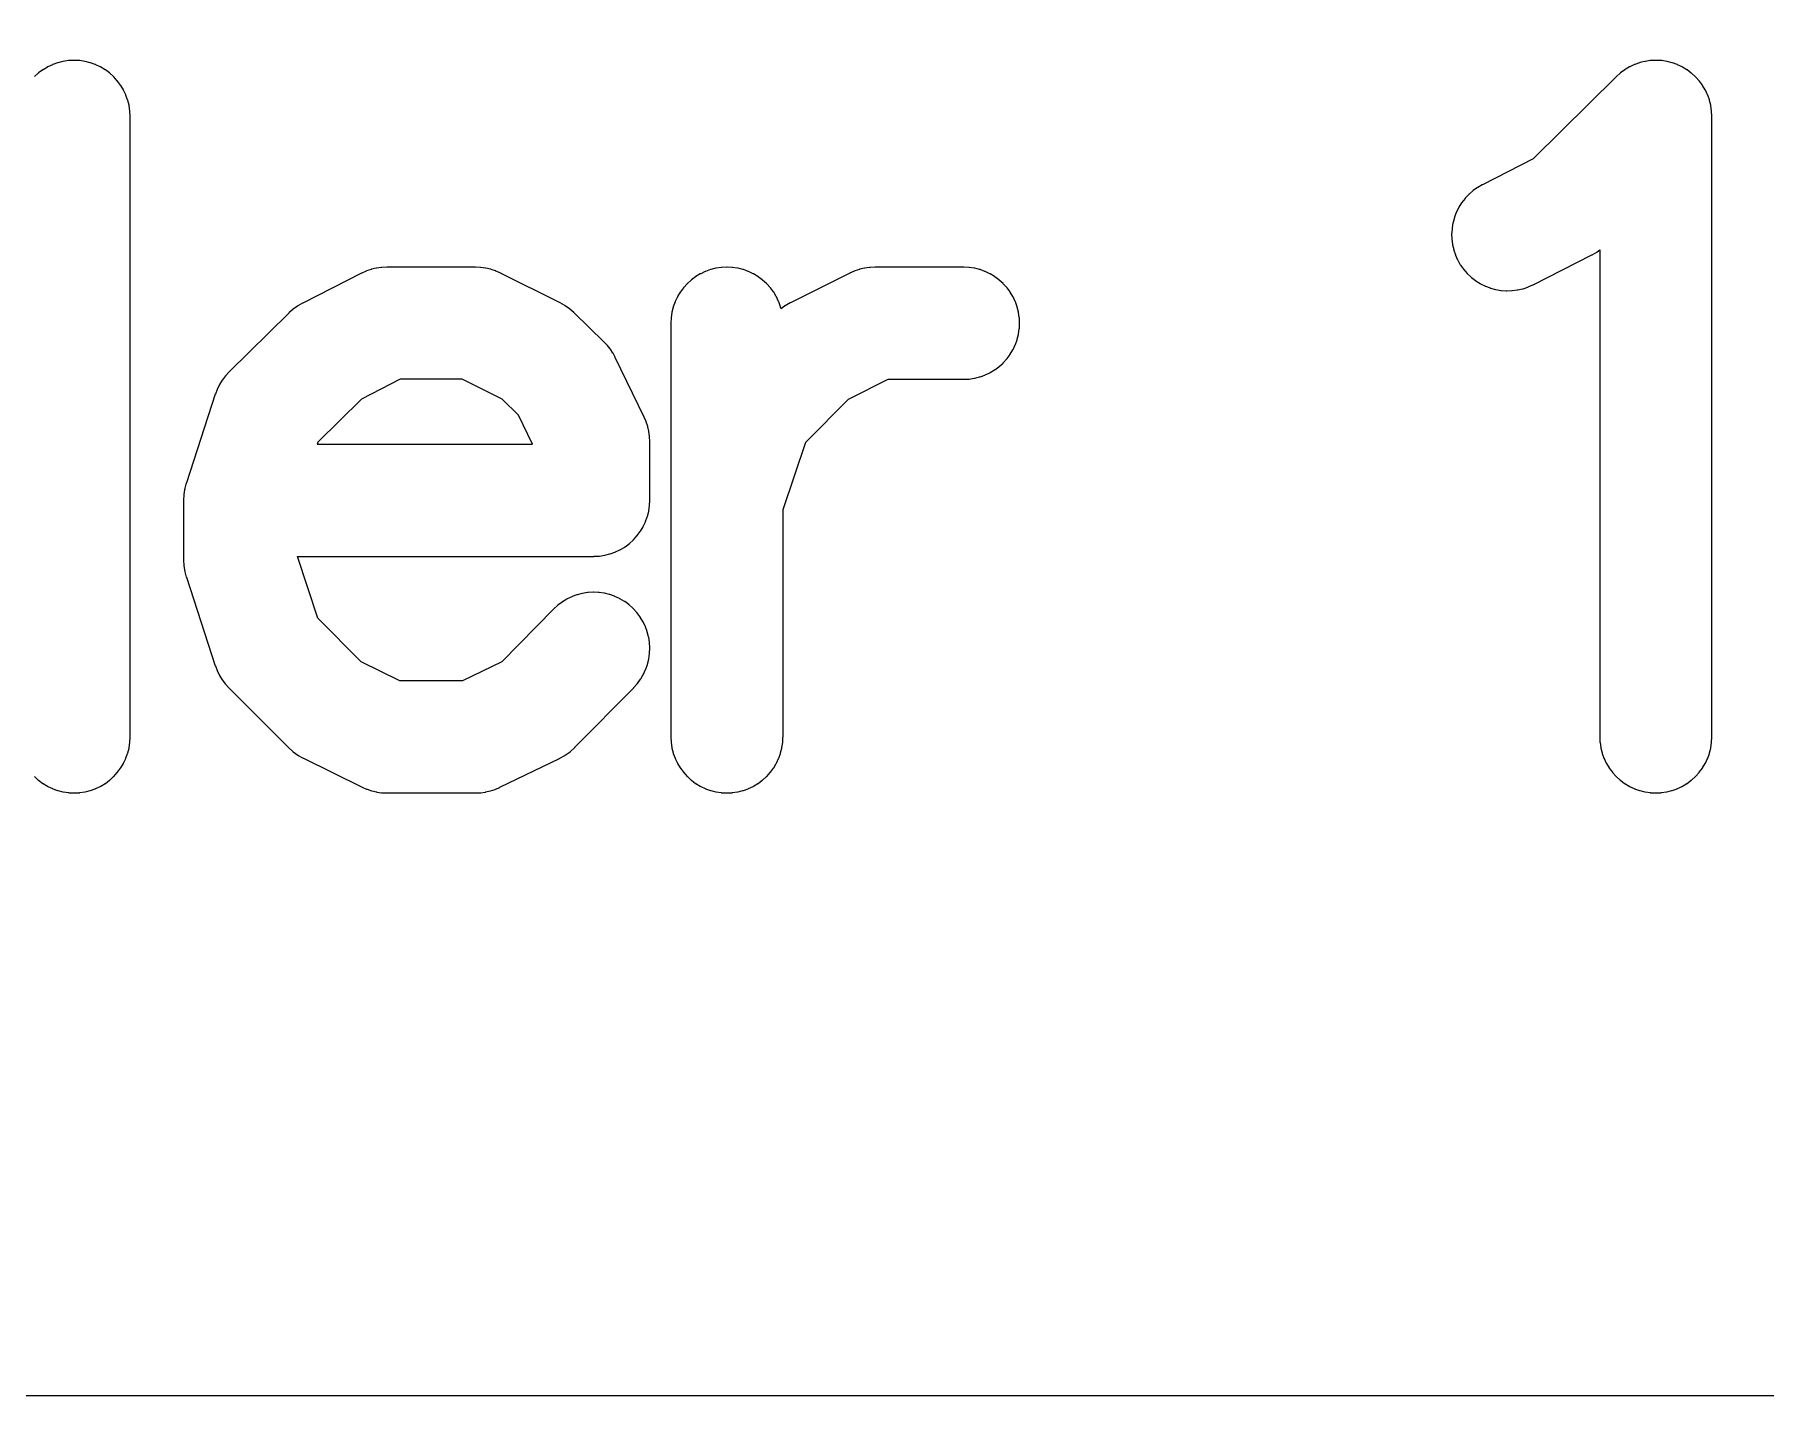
# Model space of a CAD drawing. Header units: inches. Extents: x -0.5 to 10, y -2.4 to 3.9.
# Drawn here: x 2.4538 to 2.6513, y -2.1846 to -2.0293 of the extents above; entities that cross this region are included whole.
import ezdxf

# ---------------------------------------------------------------- set-up
doc = ezdxf.new("R2010")
doc.units = ezdxf.units.IN

msp = doc.modelspace()

# ---------------------------------------------------------------- linework, layer by layer
for points in [[(1.48465, -2.18455), (3.02405, -2.18455), (3.02405, -1.95525), (1.48465, -1.95525)], [(2.624809, -2.043447), (2.619004, -2.046393), (2.618994, -2.046398), (2.618982, -2.046404), (2.618479, -2.046691), (2.618456, -2.046706), (2.618438, -2.046718), (2.617966, -2.047053), (2.617948, -2.047066), (2.617927, -2.047083), (2.61749, -2.047463), (2.617472, -2.047479), (2.617455, -2.047497), (2.617057, -2.047917), (2.617042, -2.047934), (2.617025, -2.047955), (2.61667, -2.048412), (2.616654, -2.048434), (2.616642, -2.048452), (2.616334, -2.048943), (2.616322, -2.048963), (2.61631, -2.048985), (2.616051, -2.049503), (2.61604, -2.049526), (2.616031, -2.049548), (2.615825, -2.050089), (2.615816, -2.050114), (2.615809, -2.050136), (2.615657, -2.050694), (2.615652, -2.050714), (2.615646, -2.050742), (2.615549, -2.051313), (2.615546, -2.051336), (2.615543, -2.051362), (2.615503, -2.051939), (2.615501, -2.051964), (2.615502, -2.051988), (2.615518, -2.052567), (2.615519, -2.052589), (2.615521, -2.052616), (2.615594, -2.053191), (2.615599, -2.053219), (2.615603, -2.053239), (2.615731, -2.053803), (2.615738, -2.053829), (2.615745, -2.053851), (2.615928, -2.0544), (2.615937, -2.054425), (2.615946, -2.054445), (2.616182, -2.054974), (2.616192, -2.054996), (2.616204, -2.055018), (2.616491, -2.055521), (2.616506, -2.055544), (2.616518, -2.055562), (2.616853, -2.056034), (2.616866, -2.056052), (2.616883, -2.056073), (2.617263, -2.05651), (2.617279, -2.056528), (2.617297, -2.056545), (2.617717, -2.056943), (2.617734, -2.056958), (2.617755, -2.056975), (2.618212, -2.05733), (2.618234, -2.057346), (2.618252, -2.057358), (2.618743, -2.057666), (2.618763, -2.057678), (2.618785, -2.05769), (2.619303, -2.057949), (2.619326, -2.05796), (2.619348, -2.057969), (2.619889, -2.058175), (2.619914, -2.058184), (2.619936, -2.058191), (2.620494, -2.058343), (2.620514, -2.058348), (2.620542, -2.058354), (2.621113, -2.058451), (2.621136, -2.058454), (2.621162, -2.058457), (2.621739, -2.058497), (2.621764, -2.058499), (2.621788, -2.058498), (2.622367, -2.058482), (2.622389, -2.058481), (2.622416, -2.058479), (2.622991, -2.058406), (2.623019, -2.058401), (2.623039, -2.058397), (2.623603, -2.058269), (2.623629, -2.058262), (2.623651, -2.058255), (2.6242, -2.058072), (2.624225, -2.058063), (2.624245, -2.058054), (2.624774, -2.057818), (2.624785, -2.057813), (2.624796, -2.057807), (2.631496, -2.054407), (2.631501, -2.054405), (2.631519, -2.054395), (2.632049, -2.05409), (2.63207, -2.054077), (2.63207, -2.054077), (2.632092, -2.054062), (2.6324, -2.05384), (2.6324, -2.1094), (2.6324, -2.10941), (2.632401, -2.109425), (2.632429, -2.110003), (2.632431, -2.110029), (2.632434, -2.110052), (2.632519, -2.110624), (2.632524, -2.110653), (2.632528, -2.110673), (2.632669, -2.111234), (2.632675, -2.111257), (2.632683, -2.111281), (2.632878, -2.111826), (2.632888, -2.11185), (2.632897, -2.111872), (2.633145, -2.112395), (2.633155, -2.112415), (2.633168, -2.112438), (2.633465, -2.112935), (2.633481, -2.112959), (2.633493, -2.112976), (2.633838, -2.113441), (2.633854, -2.113462), (2.633869, -2.113479), (2.634258, -2.113908), (2.634275, -2.113925), (2.634292, -2.113942), (2.634721, -2.114331), (2.634738, -2.114346), (2.634759, -2.114362), (2.635224, -2.114707), (2.635241, -2.114719), (2.635265, -2.114735), (2.635762, -2.115032), (2.635785, -2.115045), (2.635805, -2.115055), (2.636328, -2.115303), (2.63635, -2.115312), (2.636374, -2.115322), (2.636919, -2.115517), (2.636943, -2.115525), (2.636966, -2.115531), (2.637527, -2.115672), (2.637547, -2.115676), (2.637576, -2.115681), (2.638148, -2.115766), (2.638171, -2.115769), (2.638197, -2.115771), (2.638775, -2.115799), (2.6388, -2.1158), (2.638825, -2.115799), (2.639403, -2.115771), (2.639429, -2.115769), (2.639452, -2.115766), (2.640024, -2.115681), (2.640053, -2.115676), (2.640073, -2.115672), (2.640634, -2.115531), (2.640657, -2.115525), (2.640681, -2.115517), (2.641226, -2.115322), (2.64125, -2.115312), (2.641272, -2.115303), (2.641795, -2.115055), (2.641815, -2.115045), (2.641838, -2.115032), (2.642335, -2.114735), (2.642359, -2.114719), (2.642376, -2.114707), (2.642841, -2.114362), (2.642862, -2.114346), (2.642879, -2.114331), (2.643308, -2.113942), (2.643325, -2.113925), (2.643342, -2.113908), (2.643731, -2.113479), (2.643746, -2.113462), (2.643762, -2.113441), (2.644107, -2.112976), (2.644119, -2.112959), (2.644135, -2.112935), (2.644432, -2.112438), (2.644445, -2.112415), (2.644455, -2.112395), (2.644703, -2.111872), (2.644712, -2.11185), (2.644722, -2.111826), (2.644917, -2.111281), (2.644925, -2.111257), (2.644931, -2.111234), (2.645072, -2.110673), (2.645076, -2.110653), (2.645081, -2.110624), (2.645166, -2.110052), (2.645169, -2.110029), (2.645171, -2.110003), (2.645199, -2.109425), (2.6452, -2.10941), (2.6452, -2.1094), (2.6452, -2.0386), (2.6452, -2.03859), (2.645199, -2.038576), (2.645171, -2.037998), (2.645169, -2.037972), (2.645166, -2.03795), (2.645082, -2.037378), (2.645078, -2.037354), (2.645072, -2.03733), (2.644932, -2.03677), (2.644926, -2.036747), (2.644918, -2.036723), (2.644724, -2.036179), (2.644714, -2.036154), (2.644705, -2.036133), (2.644458, -2.035611), (2.644448, -2.03559), (2.644435, -2.035568), (2.644139, -2.035072), (2.644127, -2.035053), (2.644112, -2.035031), (2.643768, -2.034566), (2.643752, -2.034545), (2.643737, -2.034528), (2.64335, -2.0341), (2.64333, -2.034079), (2.643315, -2.034065), (2.642888, -2.033676), (2.642867, -2.033659), (2.64285, -2.033645), (2.642387, -2.0333), (2.642369, -2.033287), (2.642346, -2.033273), (2.641851, -2.032975), (2.641829, -2.032962), (2.641808, -2.032951), (2.641286, -2.032703), (2.641261, -2.032692), (2.641241, -2.032684), (2.640697, -2.032488), (2.640677, -2.032481), (2.640651, -2.032474), (2.64009, -2.032332), (2.64007, -2.032327), (2.640042, -2.032322), (2.639471, -2.032236), (2.639448, -2.032233), (2.639422, -2.032231), (2.638845, -2.032201), (2.638819, -2.0322), (2.638797, -2.032201), (2.638219, -2.032227), (2.638196, -2.032229), (2.638171, -2.032232), (2.637599, -2.032314), (2.637573, -2.032319), (2.637551, -2.032324), (2.63699, -2.032462), (2.636962, -2.03247), (2.636943, -2.032476), (2.636398, -2.032668), (2.636376, -2.032677), (2.636353, -2.032687), (2.635829, -2.032932), (2.635812, -2.032941), (2.635786, -2.032955), (2.635289, -2.03325), (2.635269, -2.033262), (2.635248, -2.033277), (2.634783, -2.033619), (2.634763, -2.033634), (2.634745, -2.03365), (2.634315, -2.034035), (2.634311, -2.034039), (2.634297, -2.034052)], [(2.4708, -2.08239), (2.4708, -2.08239), (2.4708, -2.0824), (2.4708, -2.0892), (2.4708, -2.089209), (2.470801, -2.089226), (2.470833, -2.089846), (2.470835, -2.089872), (2.470835, -2.089872), (2.470839, -2.089899), (2.470936, -2.090512), (2.470941, -2.090537), (2.470941, -2.090537), (2.470947, -2.090563), (2.471109, -2.091162), (2.471113, -2.091176), (2.471116, -2.091188), (2.474416, -2.101288), (2.474422, -2.101303), (2.474424, -2.10131), (2.474621, -2.101828), (2.474629, -2.101848), (2.47464, -2.101871), (2.474884, -2.102368), (2.474894, -2.102388), (2.474906, -2.102409), (2.475196, -2.102881), (2.475211, -2.102903), (2.475223, -2.10292), (2.475556, -2.103363), (2.475569, -2.10338), (2.475585, -2.103399), (2.475958, -2.103808), (2.475964, -2.103815), (2.475975, -2.103825), (2.482775, -2.110625), (2.482784, -2.110634), (2.482794, -2.110644), (2.483274, -2.111074), (2.483295, -2.111092), (2.483295, -2.111092), (2.483317, -2.111108), (2.48384, -2.111484), (2.483862, -2.111498), (2.483862, -2.111498), (2.483886, -2.111513), (2.484448, -2.111829), (2.484455, -2.111832), (2.484472, -2.111841), (2.491172, -2.115141), (2.491183, -2.115146), (2.491193, -2.115151), (2.491688, -2.115367), (2.491709, -2.115376), (2.49173, -2.115384), (2.492243, -2.115554), (2.492264, -2.11556), (2.492287, -2.115566), (2.492813, -2.115688), (2.492838, -2.115694), (2.492858, -2.115697), (2.493392, -2.115771), (2.493417, -2.115773), (2.493438, -2.115775), (2.493977, -2.115799), (2.493989, -2.1158), (2.494, -2.1158), (2.5041, -2.1158), (2.504111, -2.1158), (2.504123, -2.115799), (2.504655, -2.115775), (2.504677, -2.115774), (2.5047, -2.115771), (2.505228, -2.115699), (2.505249, -2.115696), (2.505272, -2.115691), (2.505792, -2.115572), (2.505813, -2.115567), (2.505835, -2.11556), (2.506342, -2.115394), (2.506363, -2.115387), (2.506384, -2.115378), (2.506874, -2.115167), (2.506882, -2.115164), (2.506894, -2.115158), (2.513694, -2.111858), (2.513714, -2.111848), (2.513719, -2.111845), (2.514305, -2.111518), (2.514329, -2.111504), (2.514329, -2.111504), (2.514353, -2.111488), (2.514897, -2.111097), (2.51492, -2.11108), (2.51492, -2.11108), (2.514942, -2.111061), (2.515438, -2.110612), (2.515447, -2.110603), (2.515459, -2.110592), (2.522159, -2.103792), (2.522171, -2.103779), (2.522176, -2.103774), (2.522561, -2.103342), (2.522576, -2.103325), (2.522592, -2.103304), (2.522934, -2.102836), (2.522947, -2.102816), (2.522961, -2.102795), (2.523255, -2.102296), (2.523268, -2.102272), (2.523277, -2.102253), (2.523521, -2.101728), (2.523531, -2.101706), (2.523539, -2.101682), (2.52373, -2.101136), (2.523738, -2.101114), (2.523744, -2.101089), (2.523881, -2.100526), (2.523887, -2.100499), (2.52389, -2.100478), (2.523971, -2.099904), (2.523974, -2.099881), (2.523975, -2.099856), (2.523999, -2.099277), (2.524, -2.099256), (2.523999, -2.099228), (2.523966, -2.09865), (2.523964, -2.098622), (2.523961, -2.098601), (2.523872, -2.098029), (2.523867, -2.098004), (2.523862, -2.097981), (2.523717, -2.09742), (2.523709, -2.097394), (2.523703, -2.097374), (2.523504, -2.09683), (2.523495, -2.096807), (2.523484, -2.096785), (2.523233, -2.096263), (2.523221, -2.096241), (2.52321, -2.09622), (2.522908, -2.095726), (2.522895, -2.095705), (2.522881, -2.095685), (2.522532, -2.095223), (2.522518, -2.095204), (2.522501, -2.095185), (2.522109, -2.094759), (2.522089, -2.094739), (2.522074, -2.094724), (2.521642, -2.094339), (2.521625, -2.094324), (2.521604, -2.094308), (2.521136, -2.093966), (2.521116, -2.093953), (2.521095, -2.093939), (2.520596, -2.093645), (2.520572, -2.093632), (2.520553, -2.093623), (2.520028, -2.093379), (2.520006, -2.093369), (2.519982, -2.093361), (2.519436, -2.09317), (2.519414, -2.093162), (2.519389, -2.093156), (2.518826, -2.093019), (2.518799, -2.093013), (2.518778, -2.09301), (2.518204, -2.092929), (2.518181, -2.092926), (2.518156, -2.092925), (2.517577, -2.092901), (2.517556, -2.0929), (2.517528, -2.092901), (2.51695, -2.092934), (2.516922, -2.092936), (2.516901, -2.092939), (2.516329, -2.093028), (2.516304, -2.093033), (2.516281, -2.093038), (2.51572, -2.093183), (2.515694, -2.093191), (2.515674, -2.093197), (2.51513, -2.093396), (2.515107, -2.093405), (2.515085, -2.093416), (2.514563, -2.093667), (2.514541, -2.093679), (2.51452, -2.09369), (2.514026, -2.093992), (2.514005, -2.094005), (2.513985, -2.094019), (2.513523, -2.094368), (2.513504, -2.094382), (2.513485, -2.094399), (2.513059, -2.094791), (2.513049, -2.0948), (2.513041, -2.094808), (2.507114, -2.100823), (2.502629, -2.103), (2.495491, -2.103), (2.491077, -2.100826), (2.486108, -2.095857), (2.483802, -2.0888), (2.5176, -2.0888), (2.51761, -2.0888), (2.517625, -2.088799), (2.518203, -2.088771), (2.518229, -2.088769), (2.518252, -2.088766), (2.518824, -2.088681), (2.518853, -2.088676), (2.518873, -2.088672), (2.519434, -2.088531), (2.519457, -2.088525), (2.519481, -2.088517), (2.520026, -2.088322), (2.52005, -2.088312), (2.520072, -2.088303), (2.520595, -2.088055), (2.520615, -2.088045), (2.520638, -2.088032), (2.521135, -2.087735), (2.521159, -2.087719), (2.521176, -2.087707), (2.521641, -2.087362), (2.521662, -2.087346), (2.521679, -2.087331), (2.522108, -2.086942), (2.522125, -2.086925), (2.522142, -2.086908), (2.522531, -2.086479), (2.522546, -2.086462), (2.522562, -2.086441), (2.522907, -2.085976), (2.522919, -2.085959), (2.522935, -2.085935), (2.523232, -2.085438), (2.523245, -2.085415), (2.523255, -2.085395), (2.523503, -2.084872), (2.523512, -2.08485), (2.523522, -2.084826), (2.523717, -2.084281), (2.523725, -2.084257), (2.523731, -2.084234), (2.523872, -2.083673), (2.523876, -2.083653), (2.523881, -2.083624), (2.523966, -2.083052), (2.523969, -2.083029), (2.523971, -2.083003), (2.523999, -2.082425), (2.524, -2.08241), (2.524, -2.0824), (2.524, -2.0757), (2.524, -2.075689), (2.523999, -2.075677), (2.523975, -2.075145), (2.523974, -2.075123), (2.523971, -2.0751), (2.523899, -2.074572), (2.523896, -2.074551), (2.523891, -2.074528), (2.523772, -2.074008), (2.523767, -2.073987), (2.52376, -2.073965), (2.523594, -2.073458), (2.523587, -2.073437), (2.523578, -2.073416), (2.523367, -2.072926), (2.523364, -2.072918), (2.523358, -2.072906), (2.520058, -2.066106), (2.52005, -2.066091), (2.520048, -2.066086), (2.519804, -2.065634), (2.519791, -2.065612), (2.519781, -2.065597), (2.519499, -2.065168), (2.519485, -2.065148), (2.519473, -2.065132), (2.519154, -2.06473), (2.51914, -2.064713), (2.519126, -2.064697), (2.518773, -2.064323), (2.518763, -2.064313), (2.518757, -2.064307), (2.515357, -2.061007), (2.515343, -2.060994), (2.515339, -2.06099), (2.514885, -2.060593), (2.514868, -2.060578), (2.514868, -2.060578), (2.514845, -2.060561), (2.514353, -2.060212), (2.514333, -2.060199), (2.514333, -2.060199), (2.51431, -2.060185), (2.513785, -2.059888), (2.513774, -2.059882), (2.513762, -2.059876), (2.506962, -2.056476), (2.506954, -2.056471), (2.506941, -2.056466), (2.506441, -2.056244), (2.506418, -2.056234), (2.506398, -2.056227), (2.50588, -2.056053), (2.50586, -2.056047), (2.505835, -2.05604), (2.505303, -2.055915), (2.50528, -2.05591), (2.505257, -2.055906), (2.504716, -2.05583), (2.504695, -2.055828), (2.504669, -2.055826), (2.504123, -2.055801), (2.504111, -2.0558), (2.5041, -2.0558), (2.494, -2.0558), (2.493989, -2.0558), (2.493977, -2.055801), (2.493423, -2.055827), (2.493399, -2.055828), (2.493376, -2.055831), (2.492828, -2.055909), (2.492807, -2.055912), (2.492782, -2.055918), (2.492243, -2.056046), (2.492221, -2.056052), (2.492198, -2.056059), (2.491674, -2.056238), (2.49165, -2.056247), (2.49163, -2.056255), (2.491125, -2.056483), (2.491106, -2.056491), (2.491104, -2.056493), (2.484404, -2.059893), (2.484395, -2.059898), (2.484381, -2.059905), (2.483855, -2.060207), (2.483835, -2.060219), (2.483835, -2.060219), (2.483812, -2.060235), (2.48332, -2.060589), (2.4833, -2.060604), (2.4833, -2.060604), (2.48328, -2.060621), (2.482827, -2.061024), (2.48282, -2.06103), (2.482808, -2.061041), (2.476008, -2.067741), (2.476, -2.067749), (2.475992, -2.067758), (2.47561, -2.068172), (2.475594, -2.06819), (2.475579, -2.068208), (2.475239, -2.068656), (2.475224, -2.068677), (2.475212, -2.068696), (2.474916, -2.069174), (2.474906, -2.069191), (2.474893, -2.069216), (2.474644, -2.06972), (2.474633, -2.069743), (2.474624, -2.069764), (2.474424, -2.07029), (2.474421, -2.0703), (2.474416, -2.070312), (2.471116, -2.080412), (2.471113, -2.080424), (2.471109, -2.080438), (2.471099, -2.080476), (2.471083, -2.080519), (2.471075, -2.080543), (2.471069, -2.080566), (2.470998, -2.08085), (2.470947, -2.081037), (2.470941, -2.081063), (2.470941, -2.081063), (2.470936, -2.081088), (2.470934, -2.081106), (2.470928, -2.081127), (2.470924, -2.081147), (2.470919, -2.081176), (2.470867, -2.081527), (2.470839, -2.081701), (2.470835, -2.081728), (2.470835, -2.081728), (2.470834, -2.081749), (2.470831, -2.081771), (2.470829, -2.081797), (2.470801, -2.082375)], [(2.538977, -2.060549), (2.538931, -2.060366), (2.538925, -2.060343), (2.538917, -2.060319), (2.538722, -2.059774), (2.538712, -2.05975), (2.538703, -2.059728), (2.538455, -2.059205), (2.538445, -2.059185), (2.538432, -2.059162), (2.538135, -2.058665), (2.538119, -2.058641), (2.538107, -2.058624), (2.537762, -2.058159), (2.537746, -2.058138), (2.537731, -2.058121), (2.537342, -2.057692), (2.537325, -2.057675), (2.537308, -2.057658), (2.536879, -2.057269), (2.536862, -2.057254), (2.536841, -2.057238), (2.536376, -2.056893), (2.536359, -2.056881), (2.536335, -2.056865), (2.535838, -2.056568), (2.535815, -2.056555), (2.535795, -2.056545), (2.535272, -2.056297), (2.53525, -2.056288), (2.535226, -2.056278), (2.534681, -2.056083), (2.534657, -2.056075), (2.534634, -2.056069), (2.534073, -2.055928), (2.534053, -2.055924), (2.534024, -2.055919), (2.533452, -2.055834), (2.533429, -2.055831), (2.533403, -2.055829), (2.532825, -2.055801), (2.5328, -2.0558), (2.532775, -2.055801), (2.532197, -2.055829), (2.532171, -2.055831), (2.532148, -2.055834), (2.531576, -2.055919), (2.531547, -2.055924), (2.531527, -2.055928), (2.530966, -2.056069), (2.530943, -2.056075), (2.530919, -2.056083), (2.530374, -2.056278), (2.53035, -2.056288), (2.530328, -2.056297), (2.529805, -2.056545), (2.529785, -2.056555), (2.529762, -2.056568), (2.529265, -2.056865), (2.529241, -2.056881), (2.529224, -2.056893), (2.528759, -2.057238), (2.528738, -2.057254), (2.528721, -2.057269), (2.528292, -2.057658), (2.528275, -2.057675), (2.528258, -2.057692), (2.527869, -2.058121), (2.527854, -2.058138), (2.527838, -2.058159), (2.527493, -2.058624), (2.527481, -2.058641), (2.527465, -2.058665), (2.527168, -2.059162), (2.527155, -2.059185), (2.527145, -2.059205), (2.526897, -2.059728), (2.526888, -2.05975), (2.526878, -2.059774), (2.526683, -2.060319), (2.526675, -2.060343), (2.526669, -2.060366), (2.526528, -2.060927), (2.526524, -2.060947), (2.526519, -2.060976), (2.526434, -2.061548), (2.526431, -2.061571), (2.526429, -2.061597), (2.526401, -2.062175), (2.5264, -2.06219), (2.5264, -2.0622), (2.5264, -2.1094), (2.5264, -2.10941), (2.526401, -2.109425), (2.526429, -2.110003), (2.526431, -2.110029), (2.526434, -2.110052), (2.526519, -2.110624), (2.526524, -2.110653), (2.526528, -2.110673), (2.526669, -2.111234), (2.526675, -2.111257), (2.526683, -2.111281), (2.526878, -2.111826), (2.526888, -2.11185), (2.526897, -2.111872), (2.527145, -2.112395), (2.527155, -2.112415), (2.527168, -2.112438), (2.527465, -2.112935), (2.527481, -2.112959), (2.527493, -2.112976), (2.527838, -2.113441), (2.527854, -2.113462), (2.527869, -2.113479), (2.528258, -2.113908), (2.528275, -2.113925), (2.528292, -2.113942), (2.528721, -2.114331), (2.528738, -2.114346), (2.528759, -2.114362), (2.529224, -2.114707), (2.529241, -2.114719), (2.529265, -2.114735), (2.529762, -2.115032), (2.529785, -2.115045), (2.529805, -2.115055), (2.530328, -2.115303), (2.53035, -2.115312), (2.530374, -2.115322), (2.530919, -2.115517), (2.530943, -2.115525), (2.530966, -2.115531), (2.531527, -2.115672), (2.531547, -2.115676), (2.531576, -2.115681), (2.532148, -2.115766), (2.532171, -2.115769), (2.532197, -2.115771), (2.532775, -2.115799), (2.5328, -2.1158), (2.532825, -2.115799), (2.533403, -2.115771), (2.533429, -2.115769), (2.533452, -2.115766), (2.534024, -2.115681), (2.534053, -2.115676), (2.534073, -2.115672), (2.534634, -2.115531), (2.534657, -2.115525), (2.534681, -2.115517), (2.535226, -2.115322), (2.53525, -2.115312), (2.535272, -2.115303), (2.535795, -2.115055), (2.535815, -2.115045), (2.535838, -2.115032), (2.536335, -2.114735), (2.536359, -2.114719), (2.536376, -2.114707), (2.536841, -2.114362), (2.536862, -2.114346), (2.536879, -2.114331), (2.537308, -2.113942), (2.537325, -2.113925), (2.537342, -2.113908), (2.537731, -2.113479), (2.537746, -2.113462), (2.537762, -2.113441), (2.538107, -2.112976), (2.538119, -2.112959), (2.538135, -2.112935), (2.538432, -2.112438), (2.538445, -2.112415), (2.538455, -2.112395), (2.538703, -2.111872), (2.538712, -2.11185), (2.538722, -2.111826), (2.538917, -2.111281), (2.538925, -2.111257), (2.538931, -2.111234), (2.539072, -2.110673), (2.539076, -2.110653), (2.539081, -2.110624), (2.539166, -2.110052), (2.539169, -2.110029), (2.539171, -2.110003), (2.539199, -2.109425), (2.5392, -2.10941), (2.5392, -2.1094), (2.5392, -2.083448), (2.541787, -2.075764), (2.546691, -2.07086), (2.551211, -2.0686), (2.5598, -2.0686), (2.55981, -2.0686), (2.559825, -2.068599), (2.560403, -2.068571), (2.560429, -2.068569), (2.560452, -2.068566), (2.561024, -2.068481), (2.561053, -2.068476), (2.561073, -2.068472), (2.561634, -2.068331), (2.561657, -2.068325), (2.561681, -2.068317), (2.562226, -2.068122), (2.56225, -2.068112), (2.562272, -2.068103), (2.562795, -2.067855), (2.562815, -2.067845), (2.562838, -2.067832), (2.563335, -2.067535), (2.563359, -2.067519), (2.563376, -2.067507), (2.563841, -2.067162), (2.563862, -2.067146), (2.563879, -2.067131), (2.564308, -2.066742), (2.564325, -2.066725), (2.564342, -2.066708), (2.564731, -2.066279), (2.564746, -2.066262), (2.564762, -2.066241), (2.565107, -2.065776), (2.565119, -2.065759), (2.565135, -2.065735), (2.565432, -2.065238), (2.565445, -2.065215), (2.565455, -2.065195), (2.565703, -2.064672), (2.565712, -2.06465), (2.565722, -2.064626), (2.565917, -2.064081), (2.565925, -2.064057), (2.565931, -2.064034), (2.566072, -2.063473), (2.566076, -2.063453), (2.566081, -2.063424), (2.566166, -2.062852), (2.566169, -2.062829), (2.566171, -2.062803), (2.566199, -2.062225), (2.5662, -2.0622), (2.566199, -2.062175), (2.566171, -2.061597), (2.566169, -2.061571), (2.566166, -2.061548), (2.566081, -2.060976), (2.566076, -2.060947), (2.566072, -2.060927), (2.565931, -2.060366), (2.565925, -2.060343), (2.565917, -2.060319), (2.565722, -2.059774), (2.565712, -2.05975), (2.565703, -2.059728), (2.565455, -2.059205), (2.565445, -2.059185), (2.565432, -2.059162), (2.565135, -2.058665), (2.565119, -2.058641), (2.565107, -2.058624), (2.564762, -2.058159), (2.564746, -2.058138), (2.564731, -2.058121), (2.564342, -2.057692), (2.564325, -2.057675), (2.564308, -2.057658), (2.563879, -2.057269), (2.563862, -2.057254), (2.563841, -2.057238), (2.563376, -2.056893), (2.563359, -2.056881), (2.563335, -2.056865), (2.562838, -2.056568), (2.562815, -2.056555), (2.562795, -2.056545), (2.562272, -2.056297), (2.56225, -2.056288), (2.562226, -2.056278), (2.561681, -2.056083), (2.561657, -2.056075), (2.561634, -2.056069), (2.561073, -2.055928), (2.561053, -2.055924), (2.561024, -2.055919), (2.560452, -2.055834), (2.560429, -2.055831), (2.560403, -2.055829), (2.559825, -2.055801), (2.55981, -2.0558), (2.5598, -2.0558), (2.5497, -2.0558), (2.549689, -2.0558), (2.549677, -2.055801), (2.549131, -2.055826), (2.549105, -2.055828), (2.549084, -2.05583), (2.548543, -2.055906), (2.54852, -2.05591), (2.548497, -2.055915), (2.547965, -2.05604), (2.54794, -2.056047), (2.54792, -2.056053), (2.547402, -2.056227), (2.547382, -2.056234), (2.547359, -2.056244), (2.546859, -2.056466), (2.546846, -2.056471), (2.546838, -2.056476), (2.540038, -2.059876), (2.540027, -2.059881), (2.540014, -2.059888), (2.539464, -2.060201), (2.539443, -2.060214), (2.539443, -2.060214), (2.539419, -2.06023)], [(2.486024, -2.076), (2.510632, -2.076), (2.509034, -2.072708), (2.507153, -2.070882), (2.502589, -2.0686), (2.495531, -2.0686), (2.491083, -2.070857), (2.4861, -2.075767)]]:
    msp.add_lwpolyline(points, close=True)
msp.add_lwpolyline([(2.453792, -2.113942), (2.454221, -2.114331), (2.454238, -2.114346), (2.454259, -2.114362), (2.454724, -2.114707), (2.454741, -2.114719), (2.454765, -2.114735), (2.455262, -2.115032), (2.455285, -2.115045), (2.455305, -2.115055), (2.455828, -2.115303), (2.45585, -2.115312), (2.455874, -2.115322), (2.456419, -2.115517), (2.456443, -2.115525), (2.456466, -2.115531), (2.457027, -2.115672), (2.457047, -2.115676), (2.457076, -2.115681), (2.457648, -2.115766), (2.457671, -2.115769), (2.457697, -2.115771), (2.458275, -2.115799), (2.4583, -2.1158), (2.458325, -2.115799), (2.458903, -2.115771), (2.458929, -2.115769), (2.458952, -2.115766), (2.459524, -2.115681), (2.459553, -2.115676), (2.459573, -2.115672), (2.460134, -2.115531), (2.460157, -2.115525), (2.460181, -2.115517), (2.460726, -2.115322), (2.46075, -2.115312), (2.460772, -2.115303), (2.461295, -2.115055), (2.461315, -2.115045), (2.461338, -2.115032), (2.461835, -2.114735), (2.461859, -2.114719), (2.461876, -2.114707), (2.462341, -2.114362), (2.462362, -2.114346), (2.462379, -2.114331), (2.462808, -2.113942), (2.462825, -2.113925), (2.462842, -2.113908), (2.463231, -2.113479), (2.463246, -2.113462), (2.463262, -2.113441), (2.463607, -2.112976), (2.463619, -2.112959), (2.463635, -2.112935), (2.463932, -2.112438), (2.463945, -2.112415), (2.463955, -2.112395), (2.464203, -2.111872), (2.464212, -2.11185), (2.464222, -2.111826), (2.464417, -2.111281), (2.464425, -2.111257), (2.464431, -2.111234), (2.464572, -2.110673), (2.464576, -2.110653), (2.464581, -2.110624), (2.464666, -2.110052), (2.464669, -2.110029), (2.464671, -2.110003), (2.464699, -2.109425), (2.4647, -2.10941), (2.4647, -2.1094), (2.4647, -2.0386), (2.4647, -2.03859), (2.464699, -2.038575), (2.464671, -2.037997), (2.464669, -2.037971), (2.464666, -2.037948), (2.464581, -2.037376), (2.464576, -2.037347), (2.464572, -2.037327), (2.464431, -2.036766), (2.464425, -2.036743), (2.464417, -2.036719), (2.464222, -2.036174), (2.464212, -2.03615), (2.464203, -2.036128), (2.463955, -2.035605), (2.463945, -2.035585), (2.463932, -2.035562), (2.463635, -2.035065), (2.463619, -2.035041), (2.463607, -2.035024), (2.463262, -2.034559), (2.463246, -2.034538), (2.463231, -2.034521), (2.462842, -2.034092), (2.462825, -2.034075), (2.462808, -2.034058), (2.462379, -2.033669), (2.462362, -2.033654), (2.462341, -2.033638), (2.461876, -2.033293), (2.461859, -2.033281), (2.461835, -2.033265), (2.461338, -2.032968), (2.461315, -2.032955), (2.461295, -2.032945), (2.460772, -2.032697), (2.46075, -2.032688), (2.460726, -2.032678), (2.460181, -2.032483), (2.460157, -2.032475), (2.460134, -2.032469), (2.459573, -2.032328), (2.459553, -2.032324), (2.459524, -2.032319), (2.458952, -2.032234), (2.458929, -2.032231), (2.458903, -2.032229), (2.458325, -2.032201), (2.4583, -2.0322), (2.458275, -2.032201), (2.457697, -2.032229), (2.457671, -2.032231), (2.457648, -2.032234), (2.457076, -2.032319), (2.457047, -2.032324), (2.457027, -2.032328), (2.456466, -2.032469), (2.456443, -2.032475), (2.456419, -2.032483), (2.455874, -2.032678), (2.45585, -2.032688), (2.455828, -2.032697), (2.455305, -2.032945), (2.455285, -2.032955), (2.455262, -2.032968), (2.454765, -2.033265), (2.454741, -2.033281), (2.454724, -2.033293), (2.454259, -2.033638), (2.454238, -2.033654), (2.454221, -2.033669), (2.453792, -2.034058)])

doc.saveas('drawing.dxf')
